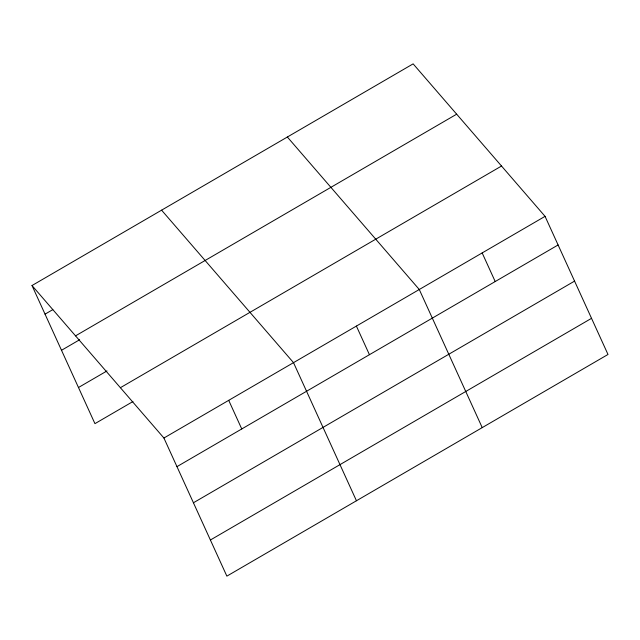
<?xml version="1.0" encoding="UTF-8"?>
<svg xmlns="http://www.w3.org/2000/svg" width="640" height="640" viewBox="0 0 640 640"><rect width="100%" height="100%" fill="white"/><g stroke="black" fill="none" stroke-linecap="round" stroke-linejoin="round"><path stroke-width="0.96" d="M32 285.536L413.136 63.864L545.056 216.352L608 354.464L226.864 576.136L163.92 438.024L32 285.536L94.944 423.648L132.952 401.544M45.04 314.152L52.816 309.632M75.536 335.856L456.672 114.184M61.512 350.288L79.648 339.736M78.472 387.512L106.984 370.936M120.384 387.704L501.528 166.032M163.92 438.024L545.056 216.352M176.96 466.64L558.096 244.968M193.432 502.768L574.568 281.104M210.4 540L591.536 318.328M287.36 137.016L419.28 289.504L482.224 427.616M161.584 210.168L293.512 362.656L356.448 500.768M482.168 252.928L495.208 281.544M356.392 326.08L369.44 354.696M228.712 400.336L241.752 428.952"/></g></svg>
